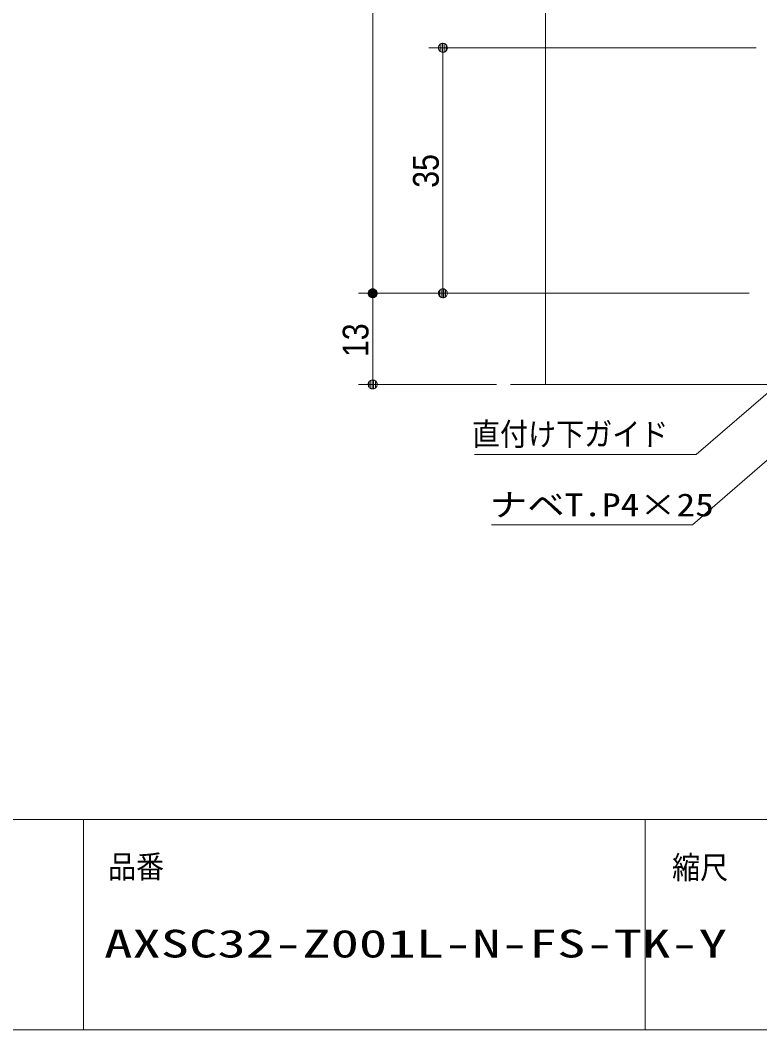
# Model space of a CAD drawing. Units: millimetres, scale not verified, with parts at other scales. Extents: x -6062 to 6062, y -3045 to 3045.
# Drawn here: x -778 to 276, y -2770 to -1331 of the extents above; entities that cross this region are included whole.
import ezdxf
from ezdxf.enums import TextEntityAlignment as Align

# ---------------------------------------------------------------- set-up
doc = ezdxf.new("R2010")
doc.units = ezdxf.units.MM
doc.header["$LTSCALE"] = 20
for name, color, linetype, lineweight in [('0-0_3一般', 7, 'Continuous', 9), ('0-1_2寸法-1', 7, 'Continuous', 9), ('0-2_0', 7, 'Continuous', 9), ('0-3_2寸法-3', 7, 'Continuous', 9), ('0-5_1図面枠', 7, 'Continuous', 9)]:
    doc.layers.add(name, color=color, linetype=linetype, lineweight=lineweight)
doc.styles.add('ＭＳ ゴシック', font='')
doc.styles.add('ＭＳ Ｐゴシック', font='')
doc.styles.get('ＭＳ ゴシック').set_extended_font_data('MS Gothic')
doc.styles.get('ＭＳ Ｐゴシック').set_extended_font_data('MS PGothic')

# ---------------------------------------------------------------- blocks, each defined once
blk = doc.blocks.new('グループ-29')
at = {"layer": '0-0_3一般'}
blk.add_line((34163.7, -37000), (59163.7, -37000), dxfattribs=at)
blk = doc.blocks.new('グループ-48')
at = {"layer": '0-0_3一般'}
blk.add_line((35163.7, 22804.9), (35163.7, -37000), dxfattribs=at)
blk.add_blockref('グループ-29', (0, 0), dxfattribs=at)
blk = doc.blocks.new('_Dot')
at = {"layer": '0-2_0'}
for p, q in [((-10, 0), (-20, 0)), ((9.78, 2), (-9.78, 2)), ((7.99, 6), (-7.99, 6)), ((9.16, -3.98), (-9.16, -3.98)), ((6, -7.98), (-6, -7.98))]:
    blk.add_line(p, q, dxfattribs=at)
for points in [[(10, 0), (9.92, 1.25), (9.69, 2.49), (9.3, 3.68), (8.76, 4.82), (8.09, 5.88), (7.29, 6.85), (6.37, 7.71), (5.36, 8.44), (4.26, 9.05), (3.09, 9.51), (1.87, 9.82), (0.63, 9.98), (-0.63, 9.98), (-1.87, 9.82), (-3.09, 9.51), (-4.26, 9.05), (-5.36, 8.44), (-6.37, 7.71), (-7.29, 6.85), (-8.09, 5.88), (-8.76, 4.82), (-9.3, 3.68), (-9.69, 2.49), (-9.92, 1.25), (-10, 0), (0, 0)], [(-10, 0), (-9.92, -1.25), (-9.69, -2.49), (-9.3, -3.68), (-8.76, -4.82), (-8.09, -5.88), (-7.29, -6.85), (-6.37, -7.71), (-5.36, -8.44), (-4.26, -9.05), (-3.09, -9.51), (-1.87, -9.82), (-0.63, -9.98), (0.63, -9.98), (1.87, -9.82), (3.09, -9.51), (4.26, -9.05), (5.36, -8.44), (6.37, -7.71), (7.29, -6.85), (8.09, -5.88), (8.76, -4.82), (9.3, -3.68), (9.69, -2.49), (9.92, -1.25), (10, 0), (0, 0)]]:
    blk.add_lwpolyline(points, close=True, dxfattribs=at)
blk = doc.blocks.new('グループ-53')
at = {"layer": '0-5_1図面枠'}
for p, q in [((-80000, -49400), (80000, -49400)), ((22000, -49400), (22000, -55400)), ((38000, -49400), (38000, -55400))]:
    blk.add_line(p, q, dxfattribs=at)
blk.add_lwpolyline([(-80000, 55400), (80000, 55400), (80000, -55400), (-80000, -55400)], close=True, dxfattribs=at)
blk = doc.blocks.new('図面枠')
at = {"layer": '0-5_1図面枠'}
blk.add_blockref('グループ-53', (0, 0), dxfattribs=at)
at = {"layer": '0-5_1図面枠', "style": 'ＭＳ ゴシック', "width": 0.9}
for s, p in [('品番', (22696.5, -51268.3)), ('縮尺', (38765.5, -51291.3))]:
    blk.add_text(s, height=650.9, dxfattribs=at).set_placement(p, align=Align.BOTTOM_LEFT)

msp = doc.modelspace()

# ---------------------------------------------------------------- linework, layer by layer
at = {"layer": '0-1_2寸法-1'}
for p, q in [((-275.69, 677.53), (-275.69, -1707.29)), ((270.68, -1370), (-195.69, -1370)), ((-175.69, -1707.29), (-175.69, -1382.71)), ((-195.69, -1720), (-295.69, -1720)), ((-195.69, -1720), (-295.69, -1720)), ((260.68, -1720), (-195.69, -1720)), ((-275.69, -1732.71), (-275.69, -1837.29)), ((-99.32, -1850), (-295.69, -1850))]:
    msp.add_line(p, q, dxfattribs=at)
at = {"layer": '0-3_2寸法-3'}
for points in [[(300.68, -1850), (185.21, -1950), (-130.8, -1950)], [(335.68, -1915.13), (179.95, -2050), (-106.35, -2050)]]:
    msp.add_lwpolyline(points, dxfattribs=at)

# ---------------------------------------------------------------- block references
at = {"layer": '0-0_3一般', "xscale": 0.05, "yscale": 0.05}
msp.add_blockref('グループ-48', (-1787.5, 0), dxfattribs=at)
at = {"layer": '0-1_2寸法-1', "xscale": 0.6356201, "yscale": 0.6356201}
for p, rotation in [((-175.69, -1370), 90), ((-275.69, -1720), 270), ((-175.69, -1720), 270), ((-275.69, -1720), 90), ((-275.69, -1850), 270)]:
    msp.add_blockref('_Dot', p, dxfattribs=dict(at, rotation=rotation))
at = {"layer": '0-5_1図面枠', "xscale": 0.05, "yscale": 0.05}
msp.add_blockref('図面枠', (-1787.5, 0), dxfattribs=at)

# ---------------------------------------------------------------- texts
at = {"layer": '0-1_2寸法-1', "style": 'ＭＳ Ｐゴシック', "width": 0.9}
for s, p in [('35', (-170.63, -1569.59)), ('13', (-270.73, -1810.93))]:
    msp.add_text(s, height=36.66, rotation=90, dxfattribs=at).set_placement(p, align=Align.BOTTOM_LEFT)
at = {"layer": '0-3_2寸法-3', "style": 'ＭＳ ゴシック'}
for s, width, p in [('直付け下ガイド', 0.9, (-134.25, -1946.83)), ('ナベT.P4×25', 1.2, (-108.85, -2047.61))]:
    msp.add_text(s, height=32.55, dxfattribs=dict(at, width=width)).set_placement(p, align=Align.BOTTOM_LEFT)
at = {"layer": '0-5_1図面枠', "style": 'ＭＳ ゴシック', "width": 1.5}
msp.add_text('AXSC32-Z001L-N-FS-TK-Y', height=39.52, dxfattribs=at).set_placement((-658.2, -2678.78), align=Align.BOTTOM_LEFT)

doc.saveas('drawing.dxf')
